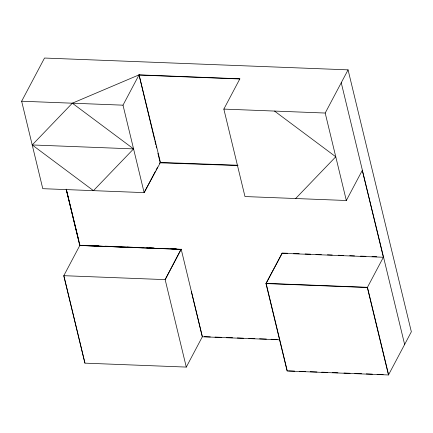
<?xml version="1.0" encoding="UTF-8"?>
<svg xmlns="http://www.w3.org/2000/svg" width="433" height="433" viewBox="0 0 433 433"><rect width="100%" height="100%" fill="white"/><g stroke="black" fill="none" stroke-linecap="round" stroke-linejoin="round"><path stroke-width="0.65" d="M181.081 249.127L165.157 279.637L186.287 367.092L202.346 336.771L181.216 249.316L79.856 245.37M72.327 103.195L133.57 148.898L93.458 190.65L32.215 144.952L72.327 103.195L139.053 74.86L160.448 162.445L144.135 192.625L42.78 188.68L21.65 101.225L44.518 58.038L348.067 69.854L411.35 331.775L388.482 374.962L287.128 371.016L265.997 283.561L282.332 253.067M155.463 171.235L144.135 192.625L123.004 105.17L139.053 74.86L239.893 78.79L223.845 109.094L244.975 196.55L346.33 200.501L362.378 170.191L341.247 82.735M156.091 170.045L157.666 167.073M159.555 163.506L160.183 162.321M181.216 249.316L165.168 279.626L63.803 275.686L84.933 363.146L186.298 367.081M346.33 200.501L325.199 113.04L348.067 69.854M287.231 370.827L266.1 283.366L282.148 253.061M388.482 374.962L367.352 287.507L383.503 257.007L362.318 170.304L383.373 257.256L282.018 253.31M295.652 198.525L335.764 156.773L274.522 111.07M237.993 165.552L160.546 162.84L160.448 162.445L237.766 165.244M143.263 247.768L79.791 245.495L66.195 189.232M146.641 247.893L154.067 248.158M158.797 248.326L165.547 248.569M170.948 248.764L176.35 248.959L171.641 248.759M138.961 75.044L239.801 78.974M21.65 101.225L123.004 105.17M223.845 109.094L325.199 113.04M32.215 144.952L133.57 148.898M82.649 245.294L86.692 245.451M94.107 245.738L98.827 245.922M104.894 246.161L109.614 246.345M116.358 246.604L121.078 246.788M127.145 247.026L132.536 247.238M138.603 247.47L143.323 247.654M149.39 247.893L154.11 248.077M160.854 248.336L165.574 248.52M282.819 253.089L287.728 253.278M293.634 253.511L299.198 253.727M305.119 253.954L310.526 254.166M315.933 254.377L321.335 254.588M327.418 254.826L332.246 255.01M338.233 255.243L343.71 255.459M349.718 255.692L354.503 255.881M360.527 256.114L365.966 256.325M372.017 256.563L376.759 256.747M181.178 249.381L79.824 245.435L66.206 189.21M266.1 283.366L367.455 287.317L388.585 374.772M265.997 283.561L367.352 287.507M204.23 336.663L210.308 336.896M215.033 337.08L221.788 337.345M226.519 337.529L232.597 337.767M237.322 337.951L243.4 338.184M248.802 338.395L254.885 338.633M259.611 338.817L266.365 339.082M271.09 339.266L277.169 339.499M279.653 339.786L202.335 336.782L191.316 291.333M288.578 370.875L294.662 371.113M299.392 371.298L305.476 371.536M310.201 371.72L316.961 371.979M321.692 372.169L327.77 372.402M332.501 372.586L337.908 372.797M343.991 373.035L350.07 373.273M354.8 373.457L361.555 373.717M366.286 373.901L372.369 374.139M377.1 374.323L383.178 374.561M66.309 189.356L78.99 241.246M79.309 242.561L79.953 245.186L63.803 275.686L84.944 363.135M383.503 257.007L404.633 344.462M139.053 74.86L154.554 139.437M154.873 140.752L155.826 144.692M156.145 146.008L156.622 147.978M157.893 153.233L160.123 162.435"/></g></svg>
